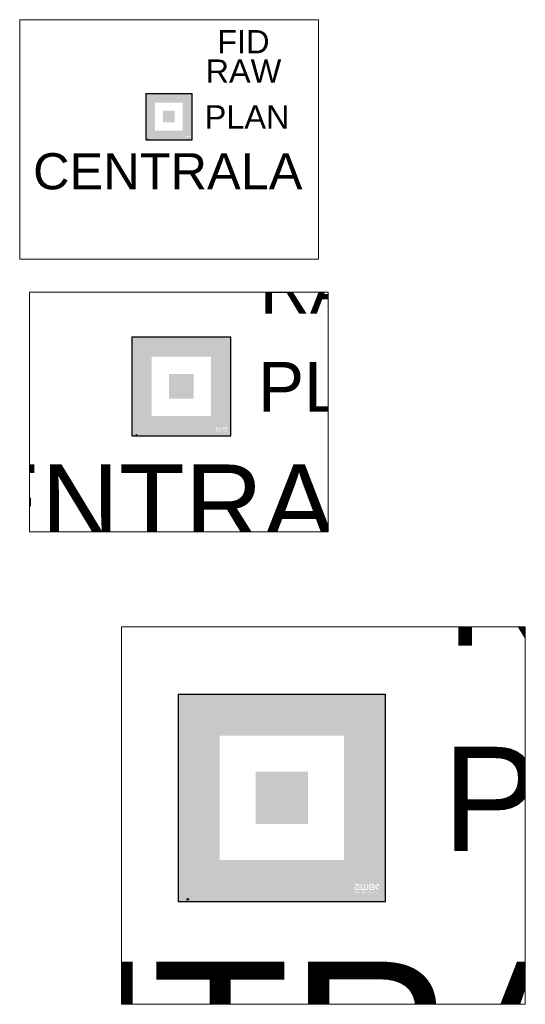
# Paper-space layout 'Layout1' of a CAD drawing. Header units: millimetres. Extents: x 0.7 to 23.4, y 7.1 to 51.3.
# The model-space entities are those that its viewports show. They can reach past a viewport. Long polylines and large blocks are cut down to what shows.
import ezdxf
from ezdxf.enums import TextEntityAlignment as Align

# ---------------------------------------------------------------- set-up
doc = ezdxf.new("R2010")
doc.units = ezdxf.units.MM
doc.header["$LTSCALE"] = 0.25
doc.styles.add('opis_czujki', font='arial.ttf')
doc.styles.add('opis_czujki_2', font='arial.ttf')
doc.styles.add('ROMANS', font='ROMANS.shx', dxfattribs={"width": 0.8})

msp = doc.modelspace()

# ---------------------------------------------------------------- hatches: boundary and pattern name
h = msp.add_hatch(color=256)
h.paths.add_polyline_path([(178.6, 181.4), (-180.1, 181.4), (-180.1, -177.2), (178.6, -177.2)])
h.paths.add_polyline_path([(106.8, -105.5), (-108.3, -105.5), (-108.3, 109.7), (106.8, 109.7)], flags=16)
h.paths.add_polyline_path([(44.4, 47.3), (44.4, -43.1), (-45.9, -43.1), (-45.9, 47.3)], flags=0)
h.paths.add_polyline_path([(126.2, -146.9), (130.9, -146.9), (133.2, -149.1), (133.2, -155.8), (131.6, -157.3), (126.4, -157.3), (124.7, -155.4), (124.7, -152.6), (126.4, -150.8), (130.4, -150.8), (130.4, -152.3), (127, -152.3), (126.1, -153.2), (126.1, -154.9), (127, -155.8), (131, -155.8), (131.8, -155.1), (131.8, -149.7), (130.3, -148.4), (126.2, -148.4)], flags=16)
h.paths.add_polyline_path([(135.5, -146.9), (136.9, -146.9), (136.9, -155.1), (137.7, -155.8), (139.9, -155.8), (140.8, -155), (140.8, -146.9), (142.3, -146.9), (142.3, -155), (143.2, -155.8), (145.5, -155.8), (146.2, -155.1), (146.2, -146.9), (147.7, -146.9), (147.7, -155.8), (146, -157.3), (142.6, -157.3), (141.6, -156.3), (140.5, -157.3), (137.1, -157.3), (135.5, -155.8)], flags=16)
h.paths.add_polyline_path([(152.2, -146.9), (157, -146.9), (158.9, -148.7), (158.9, -151.3), (157, -153), (152.7, -153), (152.7, -151.5), (156.4, -151.5), (157.4, -150.7), (157.4, -149.3), (156.3, -148.4), (152.7, -148.4), (151.3, -149.7), (151.3, -154.5), (152.7, -155.8), (157.2, -155.8), (160.5, -152.5), (159.6, -151.6), (159.6, -149.5), (161.6, -151.4), (164.6, -148.4), (163.1, -148.4), (163.1, -146.9), (167.2, -146.9), (167.1, -150.9), (165.7, -150.9), (165.7, -149.4), (162.6, -152.5), (167.4, -157.3), (165.4, -157.3), (161.6, -153.5), (157.8, -157.3), (152.2, -157.3), (149.9, -155.1), (149.9, -149.1)], flags=16)
h.paths.add_polyline_path([(124.7, -160.3), (126.5, -160.3), (126.5, -160.5), (125, -160.5), (125, -161.4), (126.4, -161.4), (126.4, -161.7), (125, -161.7), (125, -162.6), (126.6, -162.6), (126.6, -162.9), (124.7, -162.9)], flags=16)
h.paths.add_polyline_path([(127.2, -160.3), (127.5, -160.3), (128.4, -161.7), (129.3, -160.3), (129.6, -160.3), (129.6, -162.9), (129.4, -162.9), (129.4, -160.8), (128.4, -162.2), (127.4, -160.8), (127.4, -162.9), (127.2, -162.9)], flags=16)
h.paths.add_polyline_path([(130.3, -160.3), (132.2, -160.3), (132.2, -160.5), (130.6, -160.5), (130.6, -161.4), (132, -161.4), (132, -161.7), (130.6, -161.7), (130.6, -162.6), (132.2, -162.6), (132.2, -162.9), (130.3, -162.9)], flags=16)
h.paths.add_polyline_path([(134.2, -161.8), (134.2, -161.8), (134.2, -161.8)], flags=16)
h.paths.add_polyline_path([(133.1, -160.6), (134.1, -160.6), (134.4, -160.7), (134.6, -161), (134.5, -161.2), (134.5, -161.4), (134.3, -161.5), (134.1, -161.6), (133.9, -161.6), (133.1, -161.6)], flags=16)
h.paths.add_polyline_path([(135.7, -161.1), (135.7, -161.1), (135.7, -161)], flags=16)
h.paths.add_polyline_path([(138.2, -160.3), (140.1, -160.3), (140.1, -160.5), (138.5, -160.5), (138.5, -161.4), (139.9, -161.4), (139.9, -161.7), (138.5, -161.7), (138.5, -162.6), (140.1, -162.6), (140.1, -162.9), (138.2, -162.9)], flags=16)
h.paths.add_polyline_path([(140.7, -160.3), (140.9, -160.3), (142.6, -162.4), (142.6, -160.3), (142.9, -160.3), (142.9, -162.9), (142.6, -162.9), (141, -160.7), (141, -162.9), (140.7, -162.9)], flags=16)
h.paths.add_polyline_path([(143.8, -160.9), (143.8, -160.9), (143.9, -160.8)], flags=16)
h.paths.add_polyline_path([(145.8, -160.3), (146.1, -160.3), (147, -161.6), (147.9, -160.3), (148.2, -160.3), (147.2, -161.8), (147.2, -162.9), (146.9, -162.9), (146.9, -161.9)], flags=16)
h.paths.add_polyline_path([(150.1, -160.3), (150.3, -160.3), (150.3, -162.6), (151.8, -162.6), (151.8, -162.9), (150.1, -162.9)], flags=16)
h.paths.add_polyline_path([(152.4, -160.3), (152.7, -160.3), (152.7, -162.9), (152.4, -162.9)], flags=16)
h.paths.add_polyline_path([(153.5, -161.1), (153.5, -161.1), (153.5, -161)], flags=16)
h.paths.add_polyline_path([(156, -160.3), (156.3, -160.3), (156.3, -161.4), (157.8, -161.4), (157.8, -160.3), (158.1, -160.3), (158.1, -162.9), (157.8, -162.9), (157.8, -161.7), (156.3, -161.7), (156.3, -162.9), (156, -162.9)], flags=16)
h.paths.add_polyline_path([(158.6, -160.3), (160.6, -160.3), (160.6, -160.6), (159.7, -160.6), (159.7, -162.9), (159.4, -162.9), (159.4, -160.6), (158.6, -160.6)], flags=16)
h.paths.add_polyline_path([(161.2, -160.3), (161.5, -160.3), (161.5, -162.9), (161.2, -162.9)], flags=16)
h.paths.add_polyline_path([(162.1, -160.3), (162.4, -160.3), (164, -162.4), (164, -160.3), (164.3, -160.3), (164.3, -162.9), (164, -162.9), (162.4, -160.7), (162.4, -162.9), (162.1, -162.9)], flags=16)

# ---------------------------------------------------------------- linework, layer by layer
for p, q in [((-180.1, 181.4), (-180.1, -177.2)), ((-180.1, 181.4), (178.6, 181.4)), ((178.6, -177.2), (178.6, 181.4)), ((-180.1, -177.2), (178.6, -177.2))]:
    msp.add_line(p, q)

# ---------------------------------------------------------------- texts
for tag, text, height, style, flags, p in [('FID', 'XX', 180, 'opis_czujki_2', 9, (576.8, 582.8)), ('RAW', 'XX', 180, 'opis_czujki_2', 9, (576.8, 354.9)), ('CENTRALA', 'xx', 280, 'opis_czujki', 8, (-9, -421.1))]:
    msp.add_attdef(tag, text=text, height=height, dxfattribs=dict(style=style, flags=flags)).set_placement(p, align=Align.MIDDLE_CENTER)
at = {"style": 'opis_czujki_2', "flags": 9}
msp.add_attdef('PLAN', (276.4, -89.8), 'xx', height=180, dxfattribs=at)
at = {"style": 'ROMANS', "width": 0.8, "flags": 13}
msp.add_attdef('TYP', (-165.3, -174.8), 'VN34', height=2, dxfattribs=at)

psp = doc.layouts.get("Layout1")

# ---------------------------------------------------------------- viewports
at = {"layer": '0', "color": 6}
psp.add_viewport(center=(7.441, 45.933), size=(13.419, 10.76441), view_center_point=(1.128, -174.851), view_height=1855.9322, dxfattribs=at)
for center, size, view_center_point, view_height, status in [((7.883, 33.694), (13.419, 10.76441), (-9.404, -90.589), 868.09732, 3), ((14.371, 15.557), (18.137, 16.95763), (71.044, -28.664), 652.21643, 4)]:
    psp.add_viewport(center=center, size=size, view_center_point=view_center_point, view_height=view_height, status=status, dxfattribs=at)

doc.saveas('drawing.dxf')
